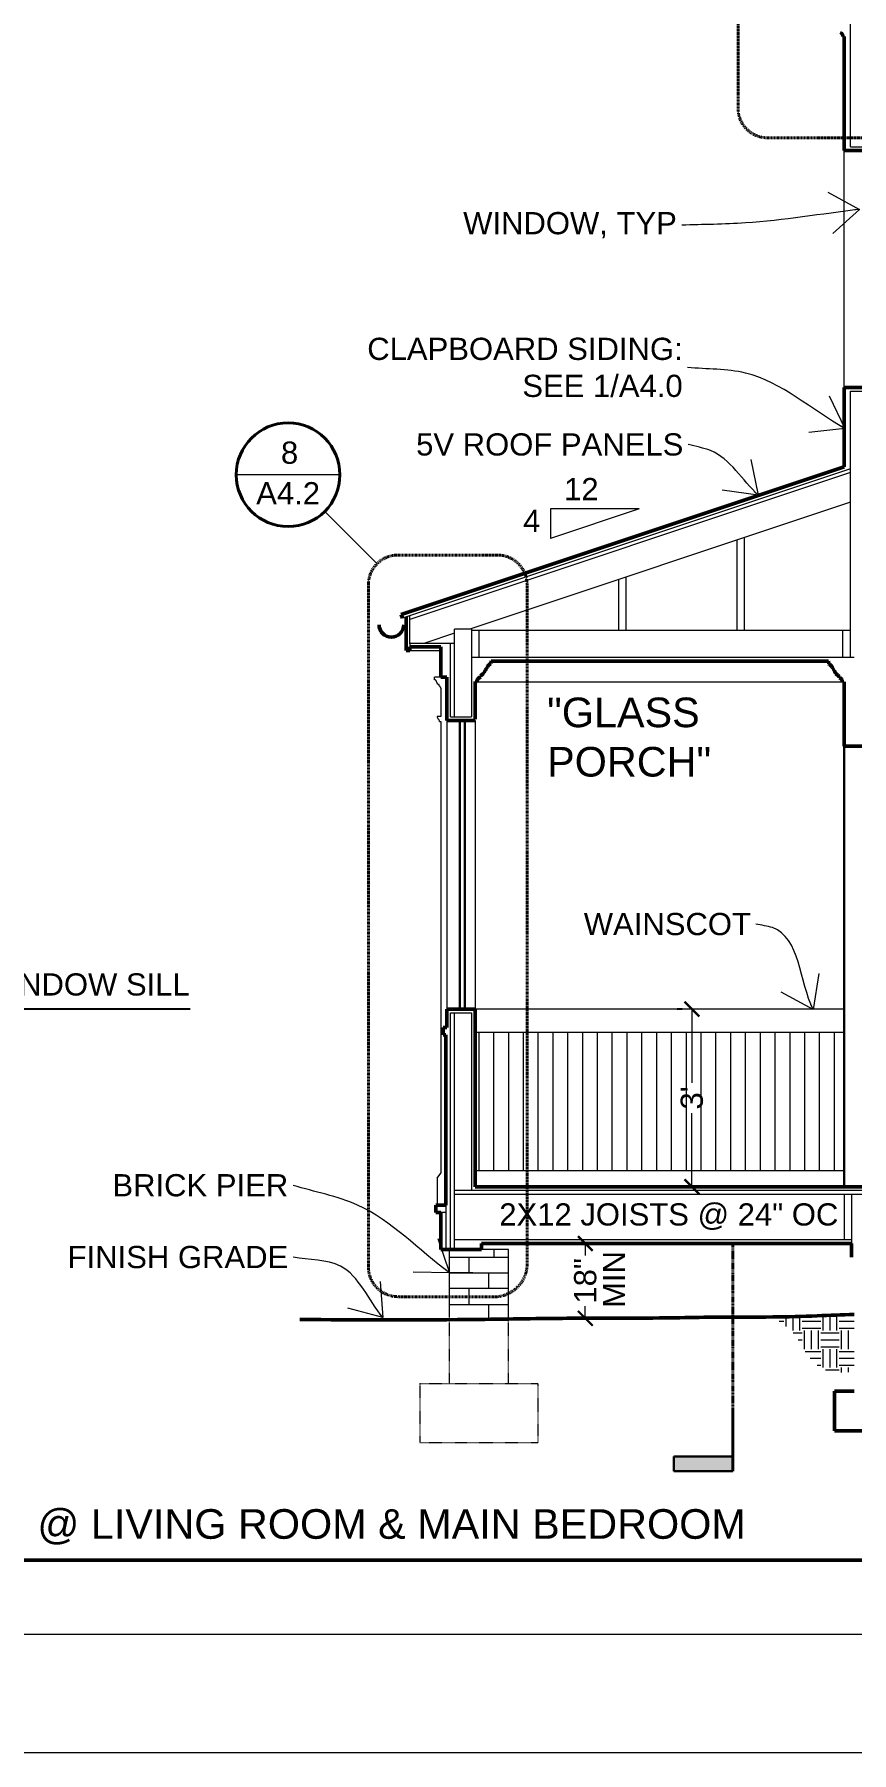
# Model space of a CAD drawing. Header units: inches. Extents: x -4969 to 16721, y 2489 to 24693.
# Drawn here: x 7161.2 to 7326.8, y 4790.5 to 5138.7 of the extents above; entities that cross this region are included whole.
import ezdxf

# ---------------------------------------------------------------- set-up
doc = ezdxf.new("R2010")
doc.units = ezdxf.units.IN
doc.header["$MEASUREMENT"] = 0
doc.linetypes.add('CENTER', pattern=[2, 1.25, -0.25, 0.25, -0.25])
doc.linetypes.add('DASHED2', pattern=[0.375, 0.25, -0.125])
doc.layers.get('0').update_dxf_attribs({"lineweight": 5})
doc.layers.add('0-NPLT', color=1, linetype='Continuous', plot=False)
for name, color, linetype, lineweight in [('1', 1, 'Continuous', 9), ('2', 6, 'Continuous', 20), ('3', 3, 'Continuous', 30), ('5', 4, 'Continuous', 50), ('A-DIMSx', 7, 'Continuous', 9), ('A-LINK', 7, 'Continuous', 40), ('A-TEXTx', 7, 'Continuous', 20)]:
    doc.layers.add(name, color=color, linetype=linetype, lineweight=lineweight)
doc.styles.get("Standard").update_dxf_attribs({"font": 'Arial.ttf'})
doc.dimstyles.get("Standard").update_dxf_attribs({"dimtxt": 3, "dimasz": 2, "dimexe": 0.03125, "dimexo": 0.0625, "dimgap": 0.03125, "dimtad": 0, "dimtoh": 1, "dimdec": 4, "dimlfac": 0.99985, "dimzin": 0, "dimdsep": 46, "dimlunit": 4, "dimtxsty": 'Standard', "dimblk": 'ARCHTICK', "dimblk1": 'ARCHTICK', "dimblk2": 'ARCHTICK', "dimcen": 0.09, "dimclrt": 256, "dimadec": 0, "dimazin": 0, "dimtfac": 1, "dimtdec": 4, "dimtofl": 0, "dimtmove": 0, "dimatfit": 3, "dimfxl": 1, "dimtolj": 1, "dimtzin": 0, "dimarcsym": 0})

# ---------------------------------------------------------------- blocks, each defined once
blk = doc.blocks.new('BORDER 11X17')
at = {"layer": '0-NPLT', "lineweight": 9, "ltscale": 0.1}
blk.add_lwpolyline([(29864.74, -10461.77), (29048.74, -10461.77), (29048.74, -10989.77), (29864.74, -10989.77), (29864.74, -10461.77)], dxfattribs=at)
blk.add_lwpolyline([(29792.74, -10473.77), (29078.74, -10473.77), (29078.74, -10977.77), (29792.74, -10977.77)], close=True, dxfattribs=at)
blk = doc.blocks.new('_ArchTick')
at = {"color": 0, "linetype": 'ByBlock', "lineweight": 0, "const_width": 0.15}
blk.add_lwpolyline([(-0.5, -0.5), (0.5, 0.5)], dxfattribs=at)
blk = doc.blocks.new('*D577')
at = {"layer": 'A-DIMSx', "color": 0, "lineweight": 5, "ltscale": 0.1, "transparency": 16777216}
for p, q in [((7272.81, 4893.68), (7272.81, 4891.23)), ((7272.81, 4878.53), (7272.81, 4880.98))]:
    blk.add_line(p, q, dxfattribs=at)
at = {"layer": 'A-DIMSx', "color": 0, "lineweight": -2, "ltscale": 0.1, "transparency": 16777216}
for p, q in [((7273.12, 4893.68), (7275.81, 4893.68)), ((7273.12, 4878.53), (7275.81, 4878.53))]:
    blk.add_line(p, q, dxfattribs=at)
at = {"layer": 'Defpoints', "color": 0, "ltscale": 0.1, "transparency": 16777216}
for p in [(7271.12, 4893.68), (7272.81, 4893.68), (7271.12, 4878.53)]:
    blk.add_point(p, dxfattribs=at)
at = {"layer": 'A-DIMSx', "color": 0, "lineweight": 5, "ltscale": 0.1, "transparency": 16777216, "xscale": 3, "yscale": 3, "zscale": 3}
for p, rotation in [((7272.81, 4893.68), 90), ((7272.81, 4878.53), 270)]:
    blk.add_blockref('_ArchTick', p, dxfattribs=dict(at, rotation=rotation))
at = {"layer": 'A-DIMSx', "ltscale": 0.1, "transparency": 16777216, "insert": (7272.81, 4886.11), "char_height": 4.5, "attachment_point": 5, "rotation": 90}
blk.add_mtext('\\A1;18"', dxfattribs=at)
blk = doc.blocks.new('*D578')
at = {"layer": 'A-DIMSx', "color": 0, "lineweight": -2, "ltscale": 0.1, "transparency": 16777216}
for p, q in [((7192.72, 4941.18), (7140.53, 4941.18)), ((7147.48, 4905.18), (7140.53, 4905.18))]:
    blk.add_line(p, q, dxfattribs=at)
at = {"layer": 'A-DIMSx', "color": 0, "lineweight": 5, "ltscale": 0.1, "transparency": 16777216}
for p, q in [((7143.53, 4941.18), (7143.53, 4926.25)), ((7143.53, 4905.18), (7143.53, 4920.12))]:
    blk.add_line(p, q, dxfattribs=at)
at = {"layer": 'Defpoints', "color": 0, "ltscale": 0.1, "transparency": 16777216}
for p in [(7143.53, 4941.18), (7194.72, 4941.18), (7149.48, 4905.18)]:
    blk.add_point(p, dxfattribs=at)
at = {"layer": 'A-DIMSx', "color": 0, "lineweight": 5, "ltscale": 0.1, "transparency": 16777216, "xscale": 3, "yscale": 3, "zscale": 3}
for p, rotation in [((7143.53, 4941.18), 90), ((7143.53, 4905.18), 270)]:
    blk.add_blockref('_ArchTick', p, dxfattribs=dict(at, rotation=rotation))
at = {"layer": 'A-DIMSx', "ltscale": 0.1, "transparency": 16777216, "insert": (7143.53, 4923.18), "char_height": 4.5, "attachment_point": 5, "rotation": 90}
blk.add_mtext("\\A1;3'", dxfattribs=at)
blk = doc.blocks.new('*D580')
at = {"layer": 'A-DIMSx', "color": 0, "lineweight": -2, "ltscale": 0.1, "transparency": 16777216}
for p, q in [((7292.41, 4941.18), (7291.41, 4941.18)), ((7283.78, 4905.18), (7297.41, 4905.18))]:
    blk.add_line(p, q, dxfattribs=at)
at = {"layer": 'A-DIMSx', "color": 0, "lineweight": 5, "ltscale": 0.1, "transparency": 16777216}
for p, q in [((7294.41, 4941.18), (7294.41, 4926.25)), ((7294.41, 4905.18), (7294.41, 4920.12))]:
    blk.add_line(p, q, dxfattribs=at)
at = {"layer": 'Defpoints', "color": 0, "ltscale": 0.1, "transparency": 16777216}
for p in [(7294.41, 4941.18), (7281.78, 4905.18), (7294.41, 4905.18)]:
    blk.add_point(p, dxfattribs=at)
at = {"layer": 'A-DIMSx', "color": 0, "lineweight": 5, "ltscale": 0.1, "transparency": 16777216, "xscale": 3, "yscale": 3, "zscale": 3}
for p, rotation in [((7294.41, 4941.18), 90), ((7294.41, 4905.18), 270)]:
    blk.add_blockref('_ArchTick', p, dxfattribs=dict(at, rotation=rotation))
at = {"layer": 'A-DIMSx', "ltscale": 0.1, "transparency": 16777216, "insert": (7294.41, 4923.18), "char_height": 4.5, "attachment_point": 5, "rotation": 90}
blk.add_mtext("\\A1;3'", dxfattribs=at)
blk = doc.blocks.new('Detail Callout')
at = {"layer": '2', "color": 152, "ltscale": 0.1}
blk.add_line((240.24, 5822.29), (219.24, 5822.29), dxfattribs=at)
at = {"layer": 'A-LINK', "color": 152, "ltscale": 0.1}
blk.add_circle((229.74, 5822.29), 10.5, dxfattribs=at)
blk = doc.blocks.new('Section Tail 1a')
at = {"layer": 'A-LINK', "lineweight": 5, "ltscale": 0.1}
blk.add_hatch(color=152, dxfattribs=at).paths.add_polyline_path([(5.4248, 3.0938), (5.4248, 3.1563), (5.1748, 3.1563), (5.1748, 3.0938)])
at = {"layer": 'A-LINK', "color": 152, "linetype": 'Continuous', "lineweight": 30, "ltscale": 0.1}
for p, q in [((5.4248, 3.1563), (5.1748, 3.1563)), ((5.1748, 3.0938), (5.1748, 3.1563)), ((5.4248, 3.0938), (5.1748, 3.0938))]:
    blk.add_line(p, q, dxfattribs=at)
at = {"layer": 'A-LINK', "color": 152, "linetype": 'Continuous', "ltscale": 0.1}
blk.add_line((5.4248, 2.9063), (5.4248, 3.1563), dxfattribs=at)

msp = doc.modelspace()

# ---------------------------------------------------------------- hatches: boundary and pattern name
at = {"layer": '1', "ltscale": 0.25}
h = msp.add_hatch(dxfattribs=at)
h.set_pattern_fill('ANSI31', color=256, scale=24, angle=45, style=0)
h.set_pattern_definition([(90, (5823.281, 526.578), (-3, 2e-16), [])])
h.paths.add_polyline_path([(7325.2755375, 4908.4274193), (7325.2755375, 4936.4456031), (7250.5199656, 4936.4456031), (7250.5199656, 4908.4274193)])
h = msp.add_hatch(dxfattribs=at)
h.set_pattern_fill('EARTH', color=256, scale=15, style=0)
h.set_pattern_definition([(0, (3739.27, 534), (3.75, 3.75), [3.75, -3.75]), (0, (3739.27, 535.4062), (3.75, 3.75), [3.75, -3.75]), (0, (3739.27, 536.8125), (3.75, 3.75), [3.75, -3.75]), (90, (3739.7386, 537.2812), (-3.75, 3.75), [3.75, -3.75]), (90, (3741.145, 537.2812), (-3.75, 3.75), [3.75, -3.75]), (90, (3742.551, 537.2812), (-3.75, 3.75), [3.75, -3.75])])
edge = h.paths.add_edge_path()
edge.add_line((7327.2699656, 4867.6533881), (7327.2699656, 4879.2958354))
edge.add_spline(control_points=[(7327.2699656, 4879.2958354), (7324.785917, 4879.2046815), (7319.2982796, 4879.0033088), (7313.7458122, 4878.8168524), (7310.677372, 4878.7835789), (7310.6142726, 4878.7829232)], knot_values=[0, 0, 0, 0, 7.4573924002, 16.4745021806, 16.6638223602, 16.6638223602, 16.6638223602, 16.6638223602], degree=3, periodic=0)
edge.add_spline(control_points=[(7310.6142727, 4878.7829239), (7312.3983807, 4877.7846202), (7315.5812883, 4875.6262771), (7317.5778751, 4870.7577423), (7321.7360056, 4867.2797374), (7325.1610384, 4867.5109942), (7327.2699656, 4867.6533881)], knot_values=[-21.3338834232, -21.3338834232, -21.3338834232, -21.3338834232, -15.3758070834, -9.8386028234, -6.0580143811, 0, 0, 0, 0], degree=3, periodic=0)

# ---------------------------------------------------------------- linework, layer by layer
at = {"layer": '1'}
for p, q in [((7326.5199656, 5115.9343083), (7326.5199656, 5140.8402974)), ((7326.5199656, 5115.9343083), (7330.7699656, 5115.9343083)), ((7326.5199656, 5066.4343083), (7330.7699656, 5066.4343083)), ((7326.5199656, 5012.4343083), (7326.5199656, 5066.4343083)), ((7326.5199656, 5050.6889241), (7235.7571347, 5020.4348981)), ((7326.5199656, 5049.8983554), (7237.2699647, 5020.1486018)), ((7326.5199656, 5043.8941177), (7249.3949656, 5018.1857844)), ((7303.5199656, 5036.2274511), (7303.5199656, 5017.9343083)), ((7305.0199656, 5036.7274511), (7305.0199656, 5017.9343083)), ((7281.0199656, 5028.7274511), (7281.0199656, 5017.9343083)), ((7279.5199656, 5028.2274511), (7279.5199656, 5017.9343083)), ((7237.2699656, 5015.1843083), (7237.2699648, 5020.9391706)), ((7246.2699656, 5000.4343083), (7246.2699656, 5018.1857844)), ((7249.7699656, 5018.1857844), (7246.2699656, 5018.1857844)), ((7249.7699656, 5018.1857844), (7249.7699656, 5000.4343083)), ((7326.5199656, 5017.9343083), (7249.7699656, 5017.9343083)), ((7251.2699656, 5012.4343083), (7251.2699656, 5017.9343083)), ((7325.0199656, 5012.4343083), (7325.0199656, 5017.9343083)), ((7237.2699656, 5015.350975), (7246.2699656, 5015.350975)), ((7237.2699656, 5015.1843083), (7237.2699656, 5014.350975)), ((7246.2699656, 5017.350975), (7240.2699656, 5015.350975)), ((7245.5199656, 5000.4343083), (7245.5199656, 5015.350975)), ((7237.2699648, 5013.850975), (7243.5199656, 5013.850975)), ((7327.2699656, 5012.4343083), (7249.7699656, 5012.4343083)), ((7245.5199656, 5000.4343083), (7249.7699656, 5000.4343083)), ((7245.5199656, 4940.4343083), (7249.7699656, 4940.4343083)), ((7245.5199656, 4892.4343083), (7245.5199656, 4940.4343083)), ((7246.2699656, 4892.4343083), (7246.2699656, 4940.4343083)), ((7249.7699656, 4940.4343083), (7249.7699656, 4904.4343083)), ((7325.2699656, 4941.1843083), (7250.5199656, 4941.1843083)), ((7325.2755375, 4936.4301347), (7250.5199656, 4936.4512552)), ((7325.2755375, 4908.4274193), (7250.5199656, 4908.4274193)), ((7584.5199656, 4904.4343083), (7246.2699656, 4904.4343083)), ((7246.2699656, 4903.6843083), (7584.5199656, 4903.6843083)), ((7325.2699656, 4903.6843083), (7325.2699656, 4894.4343083)), ((7326.7699656, 4903.6843083), (7326.7699656, 4893.6843083)), ((7244.5199656, 4899.9343083), (7243.5199664, 4899.9343083)), ((7244.5199656, 4901.4343083), (7244.5199656, 4892.4343083)), ((7326.7699656, 4894.4343083), (7246.2699656, 4894.4343083)), ((7254.2699656, 4892.4343083), (7254.2699656, 4890.9343083)), ((7245.2699656, 4890.9343083), (7257.2699656, 4890.9343083)), ((7249.2699656, 4887.7343083), (7249.2699656, 4890.9343083)), ((7245.2699656, 4887.7343083), (7257.2699656, 4887.7343083)), ((7250.0199656, 4887.7343083), (7245.2699656, 4887.7343083)), ((7253.2699656, 4884.5343083), (7253.2699656, 4887.7343083)), ((7257.2699656, 4884.5343083), (7245.2699656, 4884.5343083)), ((7249.2699656, 4881.3343083), (7249.2699656, 4884.5343083)), ((7245.2699656, 4881.3343083), (7257.2699656, 4881.3343083)), ((7253.2699656, 4878.3171823), (7253.2699656, 4881.3343083))]:
    msp.add_line(p, q, dxfattribs=at)
at = {"layer": '1', "ltscale": 0.25}
for p, q in [((7325.2699656, 5067.1843083), (7325.2699656, 5115.1843083)), ((7242.2297562, 5007.8948362), (7242.2297562, 5008.4652974)), ((7243.5199656, 5008.4652974), (7242.2297562, 5008.4652974)), ((7250.5199655, 5007.5132422), (7325.2699656, 5007.5132422)), ((7243.1673912, 5006.6865932), (7243.1673912, 5006.9466525)), ((7243.5199658, 5006.1870848), (7243.5199656, 5000.4652974)), ((7243.5199656, 5000.4652974), (7242.7699656, 5000.4652974)), ((7243.2699656, 4999.4652974), (7243.5199656, 4999.4652974)), ((7243.5199656, 4999.4652974), (7243.5199656, 4907.9343083)), ((7242.7699656, 4906.9343083), (7243.5199656, 4907.9343083)), ((7242.7699656, 4906.9343083), (7242.7699656, 4901.4343083))]:
    msp.add_line(p, q, dxfattribs=at)
at = {"layer": '1', "linetype": 'DASHED2', "ltscale": 0.25}
for p, q in [((7245.2699656, 4865.3343083), (7245.2699656, 4878.2357739)), ((7257.2699656, 4865.3343083), (7257.2699656, 4878.3716904)), ((7239.2699656, 4865.3343083), (7239.2699656, 4853.3343083)), ((7239.2699656, 4865.3343083), (7245.2699656, 4865.3343083)), ((7245.2699656, 4865.3343083), (7257.2699656, 4865.3343083)), ((7257.2699656, 4865.3343083), (7263.2699656, 4865.3343083)), ((7263.2699656, 4853.3343083), (7263.2699656, 4865.3343083)), ((7239.2699656, 4853.3343083), (7263.2699656, 4853.3343083))]:
    msp.add_line(p, q, dxfattribs=at)
at = {"layer": '1', "ltscale": 0.25}
for centre, start, end in [((7243.3773701, 5000.4564996), 179.170172765, 233.959929589), ((7242.6625612, 4999.4740952), 359.170172765, 53.959929589)]:
    msp.add_arc(centre, 0.6074681, start, end, dxfattribs=at)
for points, knots in [([(7243.1673912, 5006.9466525), (7243.095022, 5006.9541055), (7243.0228019, 5006.9640073), (7242.9208598, 5007.0081845), (7242.8472544, 5007.0951505), (7242.804399, 5007.1994599), (7242.7634586, 5007.3065317), (7242.7274369, 5007.4142114), (7242.6902632, 5007.5223506), (7242.6465138, 5007.6310307), (7242.6001744, 5007.7317756), (7242.5320735, 5007.8115105), (7242.450032, 5007.8627808), (7242.3580388, 5007.8915271), (7242.2949151, 5007.8942036), (7242.2297562, 5007.8948362)], [0.01557552425, 0.01557552425, 0.01557552425, 0.01557552425, 0.09130284011, 0.1674336909, 0.24080401046, 0.3221473026, 0.40160414316, 0.47993403118, 0.55878357473, 0.63985997731, 0.72439346972, 0.78854248782, 0.85531718937, 0.92346503952, 0.98678306114, 0.98678306114, 0.98678306114, 0.98678306114]), ([(7243.5302878, 5006.1870846), (7243.5217081, 5006.2403366), (7243.5097379, 5006.3115828), (7243.4745458, 5006.4061114), (7243.4321705, 5006.4812458), (7243.375892, 5006.5535249), (7243.2923898, 5006.6207948), (7243.2205075, 5006.6587164), (7243.1673912, 5006.6865932)], [0.00247900774, 0.00247900774, 0.00247900774, 0.00247900774, 0.18928670372, 0.34693325557, 0.48133545366, 0.6000559173, 0.7825047392, 0.98793420962, 0.98793420962, 0.98793420962, 0.98793420962])]:
    msp.add_open_spline(points, degree=3, knots=knots, dxfattribs=at)
at = {"layer": '2', "color": 152, "ltscale": 0.1}
msp.add_line((7230.6136695, 5031.4456985), (7220.0070678, 5042.0523003), dxfattribs=at)
at = {"layer": '2'}
for p, q in [((7244.7699658, 4999.6843083), (7244.7699658, 4941.1843083)), ((7250.5199656, 4999.6843083), (7250.5199656, 4941.1843083)), ((7245.2699656, 4878.6510496), (7245.2699656, 4892.4343083)), ((7257.2699656, 4892.4343083), (7251.7699656, 4892.4343083)), ((7257.2699656, 4878.6510496), (7257.2699656, 4892.4343083))]:
    msp.add_line(p, q, dxfattribs=at)
at = {"layer": '3'}
for p, q in [((7247.3949656, 4941.1843083), (7247.3949656, 4999.6843083)), ((7248.3949656, 4941.1843083), (7248.3949656, 4999.6843083)), ((7325.2699656, 4994.4343083), (7325.2699656, 4905.1843083)), ((7313.2755375, 4904.4355731), (7313.2755375, 4904.4343083))]:
    msp.add_line(p, q, dxfattribs=at)
at = {"layer": '5'}
for p, q in [((7325.0199656, 5138.3127468), (7325.2699656, 5138.3127468)), ((7325.2699656, 5138.3127468), (7325.2699656, 5115.1843083)), ((7325.2699656, 5115.1843083), (7331.5199656, 5115.1843083)), ((7325.2699656, 5067.1843083), (7331.5199656, 5067.1843083)), ((7325.2699656, 5067.1843083), (7325.2699656, 5051.0628297)), ((7325.2699656, 5051.0628297), (7235.5199656, 5021.1464112)), ((7235.5199656, 5021.1464112), (7235.7571347, 5020.4348981)), ((7236.5199656, 5013.850975), (7236.5199656, 5020.689173)), ((7237.2699648, 5013.850975), (7237.269966, 5014.600975)), ((7237.269966, 5014.600975), (7243.5199656, 5014.600975)), ((7243.5199656, 5014.600975), (7243.5199656, 5008.4652974)), ((7236.5199656, 5013.850975), (7237.2699648, 5013.850975)), ((7322.081752, 5011.6843083), (7253.70818, 5011.6843083)), ((7243.5199656, 5008.4652974), (7244.7699657, 5008.4652974)), ((7244.7699658, 4999.6843083), (7244.7699657, 5008.4652974)), ((7250.5199655, 5007.592176), (7250.5199641, 4999.9343083)), ((7325.2699656, 5007.5132422), (7325.2699656, 4994.4343083)), ((7244.7699658, 4999.6843083), (7250.5199643, 4999.6843083)), ((7325.2699656, 4994.4343083), (7331.5199656, 4994.4343083)), ((7244.7699656, 4941.1843083), (7250.5199656, 4941.1843083)), ((7244.7699656, 4937.4343083), (7244.7699656, 4941.1843083)), ((7250.5199656, 4941.1843083), (7250.5199656, 4905.1843083)), ((7244.0199665, 4935.9343083), (7244.0199665, 4937.4343083)), ((7244.0199665, 4937.4343083), (7244.7699656, 4937.4343083)), ((7244.5199656, 4935.9343083), (7244.0199665, 4935.9343083)), ((7244.5199656, 4901.4343083), (7244.5199656, 4935.9343083)), ((7547.5684325, 4905.1843083), (7250.5199656, 4905.1843083)), ((7242.5199665, 4899.9343083), (7242.5199665, 4901.4343083)), ((7242.5199665, 4901.4343083), (7244.5199656, 4901.4343083)), ((7243.5199664, 4899.9343083), (7242.5199665, 4899.9343083)), ((7243.5199654, 4892.4343083), (7243.5199664, 4899.9343083)), ((7251.7699656, 4892.4343083), (7243.5199654, 4892.4343083)), ((7326.7699656, 4893.6843083), (7251.7699656, 4893.6843083)), ((7251.7699656, 4892.4343083), (7251.7699656, 4893.6843083)), ((7326.7699656, 4893.6843083), (7326.7699656, 4890.9343083)), ((7323.2699656, 4863.7343083), (7327.2699656, 4863.7343083)), ((7323.2699656, 4855.7343083), (7323.2699656, 4863.7343083)), ((7339.2699656, 4855.7343083), (7323.2699656, 4855.7343083))]:
    msp.add_line(p, q, dxfattribs=at)
at = {"layer": '5', "linetype": 'Continuous'}
for p, q in [((7253.6552251, 5011.2074524), (7253.70818, 5011.7632422)), ((7322.1347069, 5011.1285186), (7322.081752, 5011.6843083)), ((7250.5199655, 5007.592176), (7250.8914843, 5007.592176)), ((7251.5267408, 5008.4210549), (7251.5267408, 5008.6939948)), ((7324.2631913, 5008.342121), (7324.2631913, 5008.6150609))]:
    msp.add_line(p, q, dxfattribs=at)
at = {"layer": '5', "ltscale": 0.1}
msp.add_line((7057.9767856, 4829.5008975), (7720.5023159, 4829.5008975), dxfattribs=at)
at = {"layer": '5'}
for centre, radius, start, end in [((7324.2814416, 5138.3433576), 0.7391582, 357.626528565, 76.718910009), ((7233.5199656, 5019.0678525), 2.5, 180, 0)]:
    msp.add_arc(centre, radius, start, end, dxfattribs=at)
at = {"layer": '5', "linetype": 'Continuous'}
for points, knots in [([(7251.5267408, 5008.6939948), (7251.6554668, 5008.776595), (7251.7875808, 5008.86409), (7251.9767316, 5009.0227585), (7252.1540115, 5009.2245554), (7252.3056577, 5009.4546288), (7252.4602797, 5009.6982019), (7252.6135889, 5009.9562692), (7252.7607897, 5010.2124233), (7252.8932409, 5010.4540199), (7253.019831, 5010.6610478), (7253.1521091, 5010.8308347), (7253.2966416, 5010.9701691), (7253.4552246, 5011.0871569), (7253.5682061, 5011.1558853), (7253.6552251, 5011.2074524)], [0.02252924258, 0.02252924258, 0.02252924258, 0.02252924258, 0.0848948356, 0.16525381449, 0.24407818869, 0.32590546439, 0.41317453746, 0.50401511078, 0.5962486035, 0.67928693936, 0.75221584643, 0.81459891015, 0.872600463, 0.93247186799, 0.99170471556, 0.99170471556, 0.99170471556, 0.99170471556]), ([(7324.2631913, 5008.6150609), (7324.1344653, 5008.6976612), (7324.0023512, 5008.7851562), (7323.8132005, 5008.9438246), (7323.6359206, 5009.1456216), (7323.4842743, 5009.3756949), (7323.3296523, 5009.6192681), (7323.1763431, 5009.8773354), (7323.0291424, 5010.1334894), (7322.8966911, 5010.3750861), (7322.770101, 5010.5821139), (7322.637823, 5010.7519008), (7322.4932904, 5010.8912352), (7322.3347075, 5011.008223), (7322.221726, 5011.0769515), (7322.1347069, 5011.1285186)], [0.02252924258, 0.02252924258, 0.02252924258, 0.02252924258, 0.0848948356, 0.16525381449, 0.24407818869, 0.32590546439, 0.41317453746, 0.50401511078, 0.5962486035, 0.67928693936, 0.75221584643, 0.81459891015, 0.872600463, 0.93247186799, 0.99170471556, 0.99170471556, 0.99170471556, 0.99170471556]), ([(7250.8914843, 5007.592176), (7250.9066768, 5007.7119862), (7250.9251151, 5007.8336767), (7250.9937227, 5008.0096124), (7251.0979691, 5008.1598667), (7251.2228818, 5008.2726076), (7251.3417692, 5008.3468325), (7251.4234398, 5008.3811976), (7251.5267408, 5008.4210549)], [0.04595771603, 0.04595771603, 0.04595771603, 0.04595771603, 0.20058811132, 0.3838219169, 0.55899294445, 0.69798130682, 0.84352384316, 0.94144460866, 0.94144460866, 0.94144460866, 0.94144460866]), ([(7324.8984478, 5007.5132422), (7324.8832552, 5007.6330524), (7324.864817, 5007.7547429), (7324.7962094, 5007.9306785), (7324.691963, 5008.0809329), (7324.5670502, 5008.1936738), (7324.4481628, 5008.2678987), (7324.3664923, 5008.3022637), (7324.2631913, 5008.342121)], [0.04595771603, 0.04595771603, 0.04595771603, 0.04595771603, 0.20058811132, 0.3838219169, 0.55899294445, 0.69798130682, 0.84352384316, 0.94144460866, 0.94144460866, 0.94144460866, 0.94144460866])]:
    msp.add_open_spline(points, degree=3, knots=knots, dxfattribs=at)
at = {"layer": '5'}
msp.add_open_spline([(7327.2699656, 4879.2958354), (7324.785917, 4879.2046815), (7319.2982796, 4879.0033088), (7310.1174672, 4878.6950096), (7300.8352731, 4878.8438376), (7290.9094608, 4878.5770117), (7280.1119716, 4878.5704308), (7265.7912176, 4878.5234739), (7243.7726269, 4878.1222988), (7226.3123143, 4878.2103285), (7214.957925, 4878.2675739)], degree=3, knots=[0, 0, 0, 0, 7.4573924002, 16.4745021806, 27.5530524733, 35.2986121506, 46.2594930158, 59.9439618927, 78.2611253105, 112.3231659207, 112.3231659207, 112.3231659207, 112.3231659207], dxfattribs=at)
at = {"layer": 'A-DIMSx', "ltscale": 0.1}
for p, q in [((7283.7491969, 5042.5510748), (7265.7491969, 5042.5510748)), ((7265.7491969, 5042.5510748), (7265.7491969, 5036.5549342)), ((7283.7491969, 5042.5510748), (7265.7491969, 5036.5549342))]:
    msp.add_line(p, q, dxfattribs=at)
at = {"layer": 'A-LINK', "color": 152, "linetype": 'CENTER', "ltscale": 0.15}
msp.add_line((7302.7220498, 4850.5145819), (7302.7220498, 4893.9324359), dxfattribs=at)
at = {"layer": 'A-LINK', "color": 152, "linetype": 'DASHED2', "ltscale": 0.5, "flags": 128}
for points in [[(7303.7538829, 5151.7763546), (7303.7538829, 5123.7472695, 0.4142135624), (7309.7538829, 5117.7472695), (7333.725654, 5117.7472695, 0.4142135624), (7339.725654, 5123.7472695), (7339.725654, 5151.7763546, 0.4142135624), (7333.725654, 5157.7763546), (7309.7538829, 5157.7763546, 0.4142135624)], [(7228.8563102, 5027.2030578), (7228.8563102, 4888.9027018, 0.4142135624), (7234.8563102, 4882.9027018), (7255.0029221, 4882.9027018, 0.356066555), (7261.0029221, 4888.9027018), (7261.0029221, 5027.2030578, 0.4142135624), (7255.0029221, 5033.2030578), (7234.8563102, 5033.2030578, 0.4142135624)]]:
    msp.add_lwpolyline(points, format="xyb", close=True, dxfattribs=at)

# ---------------------------------------------------------------- block references
at = {"ltscale": 0.1, "xscale": 2, "yscale": 2, "zscale": 2}
msp.add_blockref('BORDER 11X17', (-51485.4783869, 26770.0450796), dxfattribs=at)
at = {"layer": '2', "color": 152, "ltscale": 0.25}
msp.add_blockref('Detail Callout', (6982.8447904, -772.8144799), dxfattribs=at)
at = {"layer": 'A-LINK', "color": 152, "ltscale": 0.1, "xscale": -48, "yscale": 48, "zscale": 48, "rotation": 180}
msp.add_blockref('Section Tail 1a', (7042.330702, 4999.0146381), dxfattribs=at)

# ---------------------------------------------------------------- texts
at = {"ltscale": 0.1, "insert": (7063.0588236, 4832.6347461), "char_height": 6, "width": 259.146662436, "attachment_point": 7}
msp.add_mtext('{TRANSVERSE SECTION @ LIVING ROOM & MAIN BEDROOM }', dxfattribs=at)
at = {"layer": 'A-DIMSx', "ltscale": 0.5, "insert": (7150.4048739, 4948.4312724), "char_height": 4.5, "width": 102.841993853, "attachment_point": 1}
msp.add_mtext('WINDOW SILL', dxfattribs=at)
at = {"layer": 'A-DIMSx', "ltscale": 0.1, "insert": (7276.3680667, 4880.6341322), "char_height": 4.5, "width": 73.076179956, "attachment_point": 1, "rotation": 90}
msp.add_mtext('{MIN}', dxfattribs=at)
at = {"layer": 'A-LINK', "color": 152, "ltscale": 0.1, "attachment_point": 5}
for s, insert, char_height, width in [('8', (7212.8925895, 5053.9204725), 4.5, 9.771161836), ('{\\H0.75x;A4.2}', (7212.5867041, 5045.7228553), 6, 9.85131083)]:
    msp.add_mtext(s, dxfattribs=dict(at, insert=insert, char_height=char_height, width=width))
at = {"layer": 'A-TEXTx', "ltscale": 0.25, "char_height": 4.5, "attachment_point": 6}
for s, insert in [('{WINDOW, TYP}', (7291.3565331, 5100.0397488)), ('CLAPBOARD SIDING:\\PSEE 1/A4.0', (7292.5408301, 5071.2023017)), ('{5V ROOF PANELS}', (7292.6724615, 5055.5852623)), ('{WAINSCOT}', (7306.3688215, 4958.3904533)), ('{BRICK PIER}', (7212.6163141, 4905.4555727)), ('{FINISH GRADE}', (7212.6163141, 4890.9048325))]:
    msp.add_mtext(s, dxfattribs=dict(at, insert=insert))
at = {"layer": 'A-TEXTx', "ltscale": 0.5}
for s, insert, char_height, width, attachment_point in [('{\\fArial Unicode MS|b0|i0|c0|p0;12}', (7275.5044977, 5044.3107881), 4.5, 7.734539628, 9), ('{\\fArial Unicode MS|b0|i0|c0|p0;4}', (7263.7028424, 5037.8664637), 4.5, 7.734539628, 9), ('"GLASS PORCH"', (7265.0678344, 5004.3109755), 6, 47.51527738, 1)]:
    msp.add_mtext(s, dxfattribs=dict(at, insert=insert, char_height=char_height, width=width, attachment_point=attachment_point))
at = {"layer": 'A-TEXTx', "ltscale": 0.25, "insert": (7255.379425, 4899.1200127), "char_height": 4.5, "width": 68.248657575, "attachment_point": 4}
msp.add_mtext('2X12 JOISTS @ 24" OC', dxfattribs=at)

# ---------------------------------------------------------------- dimensions: what is measured, and where the dimension line sits
at = {"layer": 'A-DIMSx', "ltscale": 0.1}
for base, p1, p2, picture, middle in [((7143.5345936, 4941.1843083), (7149.4820314, 4905.1843083), (7194.7186488, 4941.1843083), '*D578', (7143.5345936, 4923.1843083)), ((7294.4071133, 4905.1843083), (7294.4071133, 4941.1843083), (7281.7755375, 4905.1843083), '*D580', (7294.4071133, 4923.1843083))]:
    dim = msp.add_linear_dim(base=base, p1=p1, p2=p2, angle=90, dimstyle='Standard', override={"dimtxt": 4.5, "dimasz": 3, "dimexe": 3, "dimexo": 2, "dimgap": 1, "dimlfac": -47.9928, "dimlwd": 5}, dxfattribs=at)
    dim.commit()
    dim.dimension.update_dxf_attribs({"geometry": picture, "text_midpoint": middle})
dim = msp.add_linear_dim(base=(7272.8113767, 4893.6843083), p1=(7271.1178839, 4878.5297565), p2=(7271.1178839, 4893.6843083), angle=90, text='18"', dimstyle='Standard', override={"dimtxt": 4.5, "dimasz": 3, "dimexe": 3, "dimexo": 2, "dimgap": 1, "dimlfac": -47.9928, "dimlwd": 5}, dxfattribs=at)
dim.commit()
dim.dimension.update_dxf_attribs({"geometry": '*D577', "text_midpoint": (7272.8113767, 4886.1070324)})

# ---------------------------------------------------------------- leaders
at = {"layer": 'A-TEXTx', "path_type": 1, "annotation_type": 0, "has_hookline": 1, "hookline_direction": 1}
for points, text_width in [([(7328.3949832, 5103.2571055), (7305.2387995, 5100.492664), (7292.3565331, 5100.0397488)], 42.9525921), ([(7325.3911676, 5058.8294774), (7305.2429437, 5070.0843651), (7293.5408301, 5071.2023017)], 63.0644611), ([(7307.8421257, 5045.3369305), (7298.1981002, 5054.3539077), (7293.6724615, 5055.5852623)], 53.5610505), ([(7318.9772486, 4941.1190383), (7310.7547333, 4957.6911915), (7307.3688215, 4958.3904533)], 33.6732606), ([(7245.2699656, 4887.7343083), (7226.6660951, 4901.4516309), (7213.6163141, 4905.4555727)], 35.0914052), ([(7231.7950384, 4878.6663609), (7223.1939057, 4889.0923083), (7213.6163141, 4890.9048325)], 43.8550477)]:
    msp.add_leader(points, dimstyle='Standard', override={"dimasz": 6, "dimgap": 1, "dimldrblk": 'Open90', "dimlwd": -1}, dxfattribs=dict(at, text_width=text_width))

doc.saveas('drawing.dxf')
